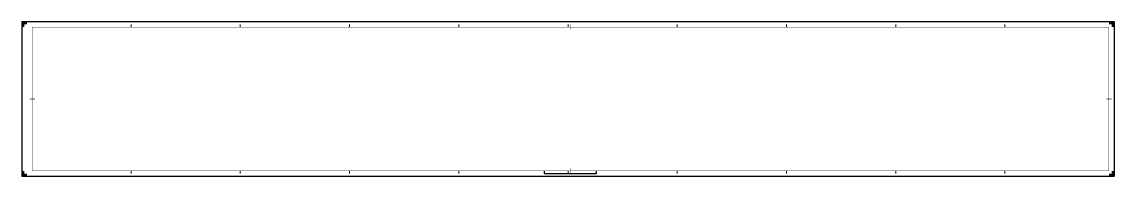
# Model space of a CAD drawing. Extents: x -20 to 2080, y -10 to 287.
import ezdxf

# ---------------------------------------------------------------- set-up
doc = ezdxf.new("R2010")
doc.units = 0
for name, color, linetype, lineweight in [('to-xx-kader', 7, 'CONTINUOUS', 25), ('to-xx-snijrand', 7, 'CONTINUOUS', 25), ('to-xx-vouwmerk', 7, 'CONTINUOUS', 18)]:
    doc.layers.add(name, color=color, linetype=linetype, lineweight=lineweight)

msp = doc.modelspace()

# ---------------------------------------------------------------- hatches: boundary and pattern name
at = {"layer": 'to-xx-snijrand'}
for points in [[(-10, 287), (-20, 287), (-20, 277), (-15, 277), (-15, 282), (-10, 282)], [(2080, 277), (2080, 287), (2070, 287), (2070, 282), (2075, 282), (2075, 277)], [(-20, 0), (-20, -10), (-10, -10), (-10, -5), (-15, -5), (-15, 0)], [(2070, -10), (2080, -10), (2080, 0), (2075, 0), (2075, -5), (2070, -5)]]:
    msp.add_hatch(color=256, dxfattribs=at).paths.add_polyline_path(points)

# ---------------------------------------------------------------- linework, layer by layer
at = {"layer": 'to-xx-kader'}
for p, q in [((985, -5), (985, 0)), ((1085, -5), (1085, 0)), ((985, -5), (1085, -5))]:
    msp.add_line(p, q, dxfattribs=at)
at = {"layer": 'to-xx-kader', "const_width": 0.7}
msp.add_lwpolyline([(0, 0), (2070, 0), (2070, 277), (0, 277)], close=True, dxfattribs=at)
at = {"layer": 'to-xx-kader', "const_width": 0.7, "flags": 128}
for points in [[(1035, 282), (1035, 272)], [(-5, 138.5), (5, 138.5)], [(2075, 138.5), (2065, 138.5)], [(1035, -5), (1035, 5)]]:
    msp.add_lwpolyline(points, dxfattribs=at)
at = {"layer": 'to-xx-snijrand'}
for p, q in [((2080, 287), (-20, 287)), ((-20, 287), (-20, -10)), ((2080, 287), (2080, -10)), ((-20, -10), (2080, -10))]:
    msp.add_line(p, q, dxfattribs=at)
at = {"layer": 'to-xx-vouwmerk'}
for p, q in [((190, 277), (190, 282)), ((400, 277), (400, 282)), ((610, 277), (610, 282)), ((820, 277), (820, 282)), ((1030, 277), (1030, 282)), ((1240, 277), (1240, 282)), ((1450, 277), (1450, 282)), ((1660, 277), (1660, 282)), ((1870, 277), (1870, 282)), ((190, -5), (190, 0)), ((400, -5), (400, 0)), ((610, -5), (610, 0)), ((820, -5), (820, 0)), ((1030, -5), (1030, 0)), ((1240, -5), (1240, 0)), ((1450, -5), (1450, 0)), ((1660, -5), (1660, 0)), ((1870, -5), (1870, 0))]:
    msp.add_line(p, q, dxfattribs=at)

doc.saveas('drawing.dxf')
